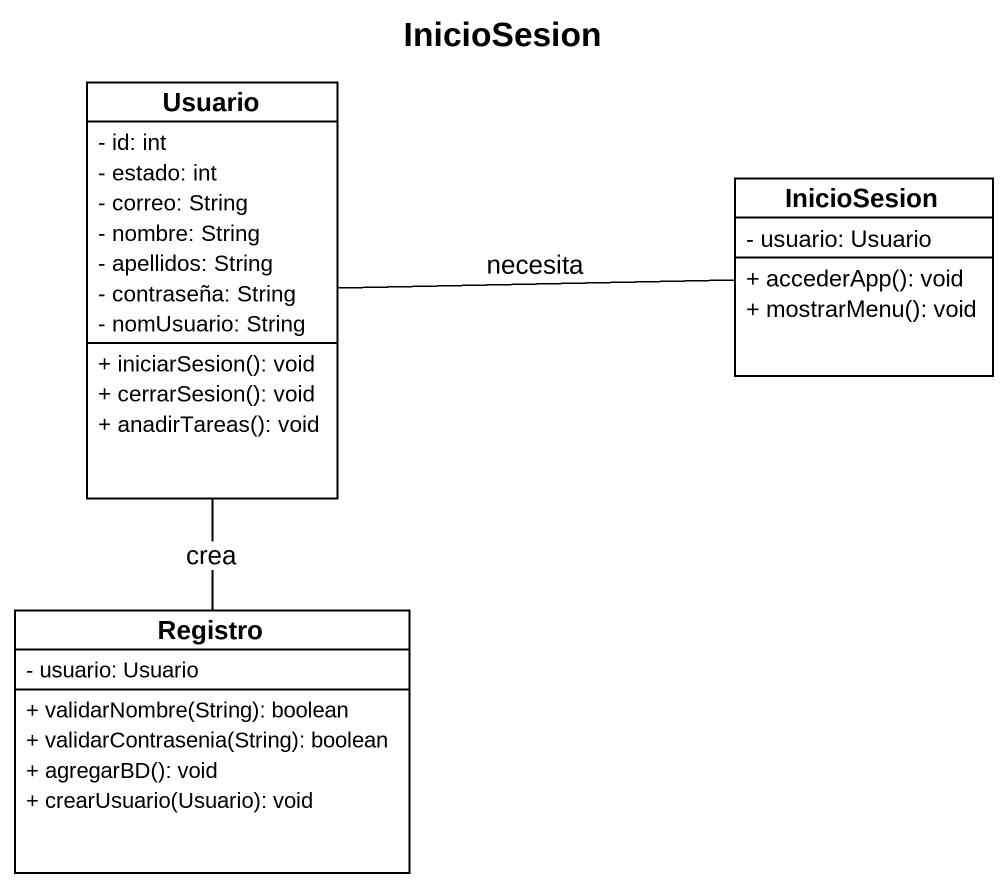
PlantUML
@startuml
title InicioSesion
hide circle
hide empty members
skinparam classAttributeIconSize 0
class Usuario {
  - id: int
  - estado: int
  - correo: String
  - nombre: String
  - apellidos: String
  - contraseña: String
  - nomUsuario: String
  + iniciarSesion(): void
  + cerrarSesion(): void
  + anadirTareas(): void
}
class InicioSesion {
  - usuario: Usuario
  + accederApp(): void
  + mostrarMenu(): void
}
class Registro {
  - usuario: Usuario
  + validarNombre(String): boolean
  + validarContrasenia(String): boolean
  + agregarBD(): void
  + crearUsuario(Usuario): void
}
Usuario -right- InicioSesion : necesita
Usuario -- Registro : crea
@enduml
